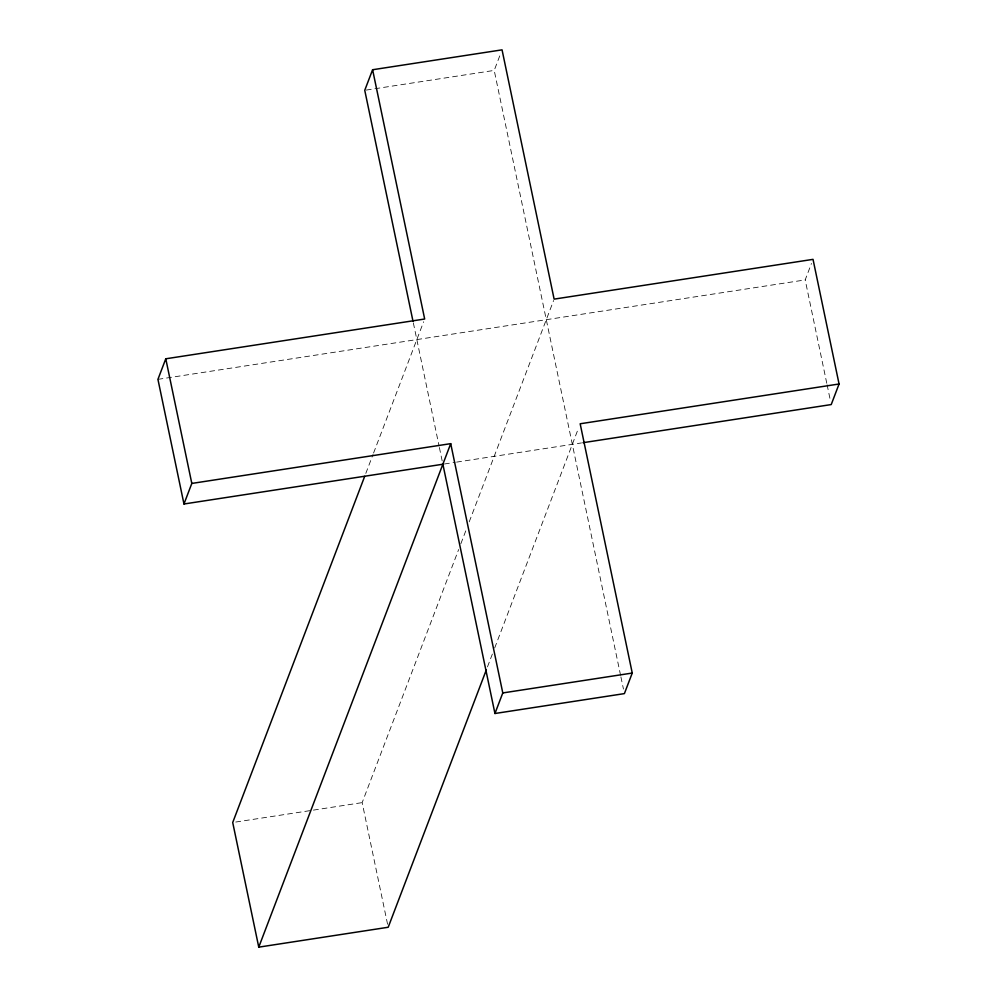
<?xml version="1.0" encoding="UTF-8"?>
<svg xmlns="http://www.w3.org/2000/svg" width="997" height="997" viewBox="0 0 997 997"><rect width="100%" height="100%" fill="white"/><g stroke="black" fill="none" stroke-linecap="round" stroke-linejoin="round"><path stroke-width="0.75" stroke-dasharray="4.99 3.74" d="M620.595 675.38L494.213 70.413L501.005 52.592M365.812 473.401L373.028 454.495M373.576 453.037L423.625 321.757M387.571 924.219L362.16 802.622L458.657 549.521M460.876 543.701L466.422 529.158M469.201 521.892L553.609 300.496M487.471 666.893L492.468 653.795M494.686 647.975L578.596 427.887M826.775 383.284L805.19 279.92L811.458 263.47M366.285 90.066L494.213 70.413M157.937 379.358L805.19 279.92M444.4 463.991L455.056 462.346M456.576 462.122L581.513 442.93M235.766 822.039L311.911 810.349M313.432 810.112L362.16 802.622M827.099 384.805L830.264 400.009M620.907 676.901L623.449 689.064M413.344 322.866L439.066 445.983M439.378 447.503L442.556 462.708"/><path stroke-width="1.5" d="M372.604 69.74L424.672 319.015L165.776 358.795L157.937 379.358L183.971 503.996L442.88 464.228L494.948 713.503L624.396 693.613L632.248 673.05L580.167 423.775L839.063 383.995L813.029 259.357L554.12 299.125L502.052 49.85L372.604 69.74L364.752 90.303L413.02 321.346M183.971 503.996L191.81 483.433L165.776 358.795M364.703 476.317L232.712 822.513L258.759 947.15L388.207 927.26L486.362 669.797M258.759 947.15L450.719 443.653L191.81 483.433M494.948 713.503L502.787 692.94L450.719 443.653M839.063 383.995L831.224 404.57L583.046 442.693M502.787 692.94L632.248 673.05"/></g></svg>
